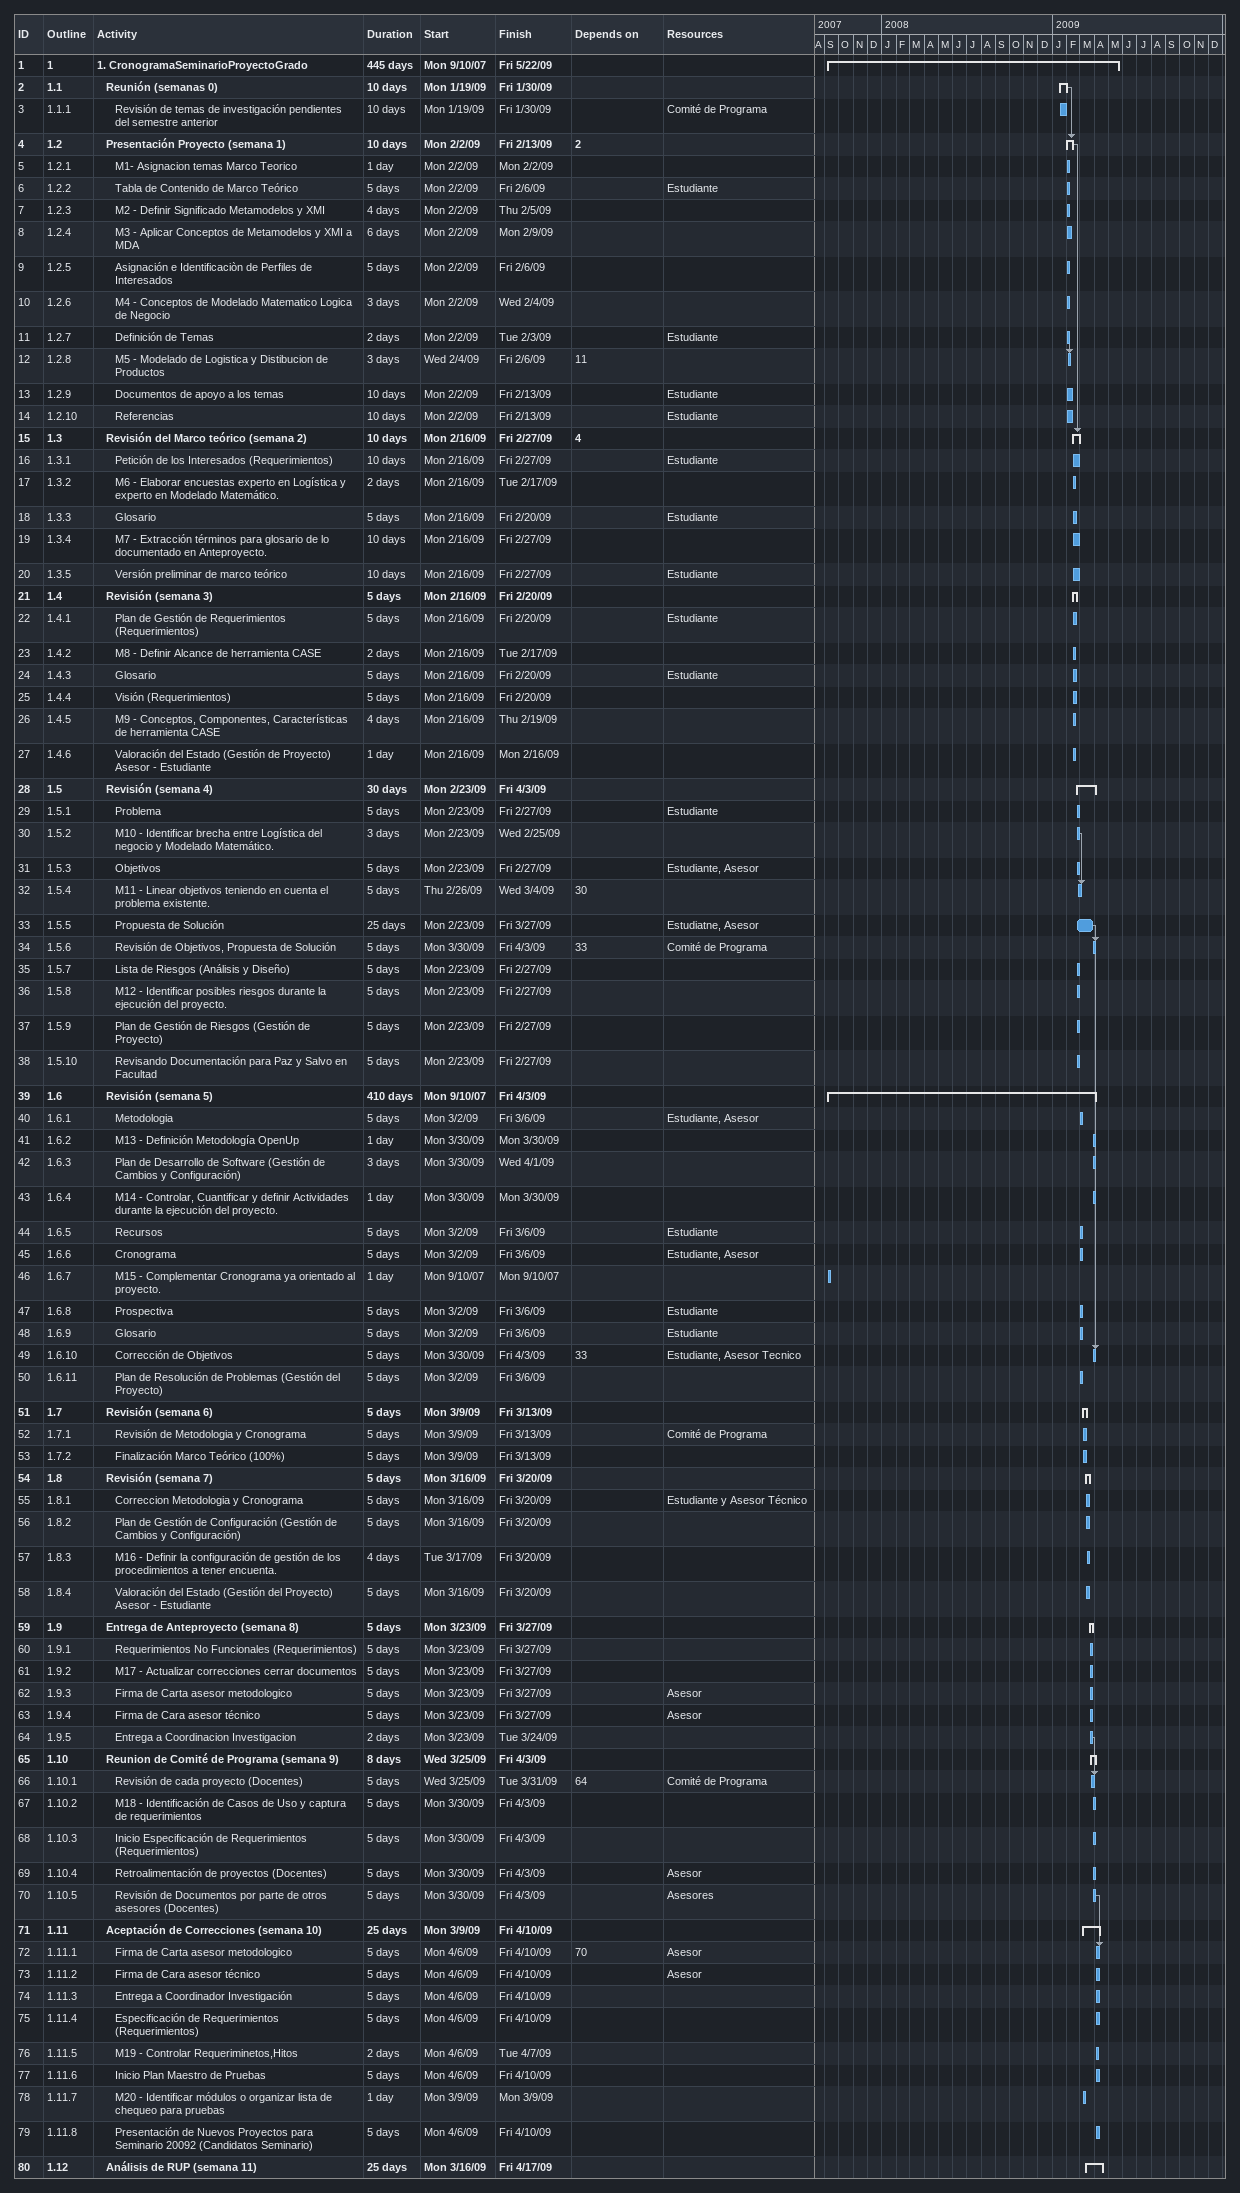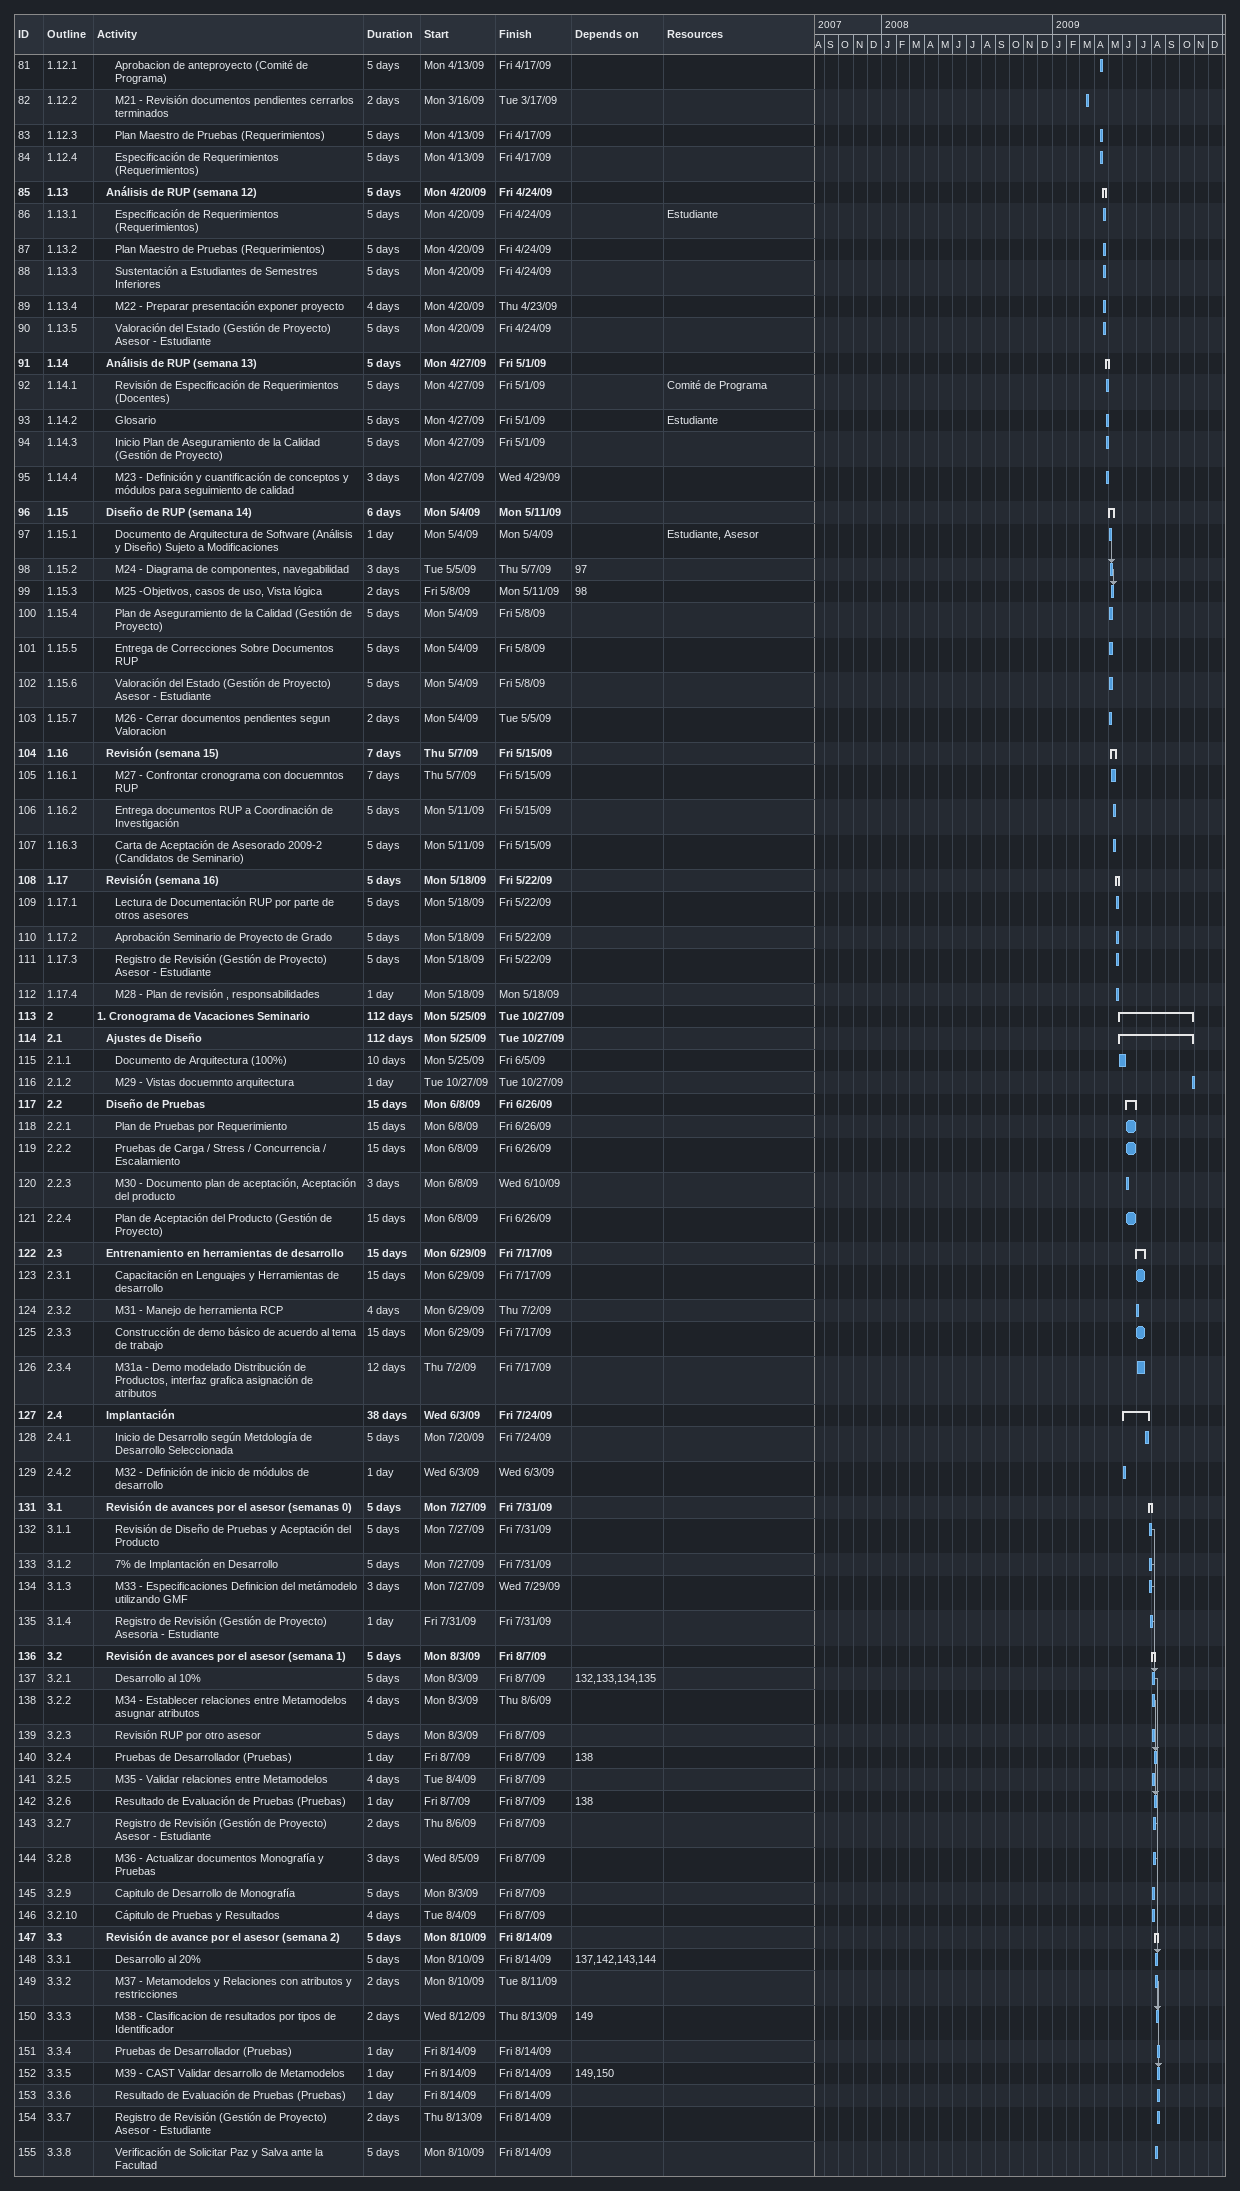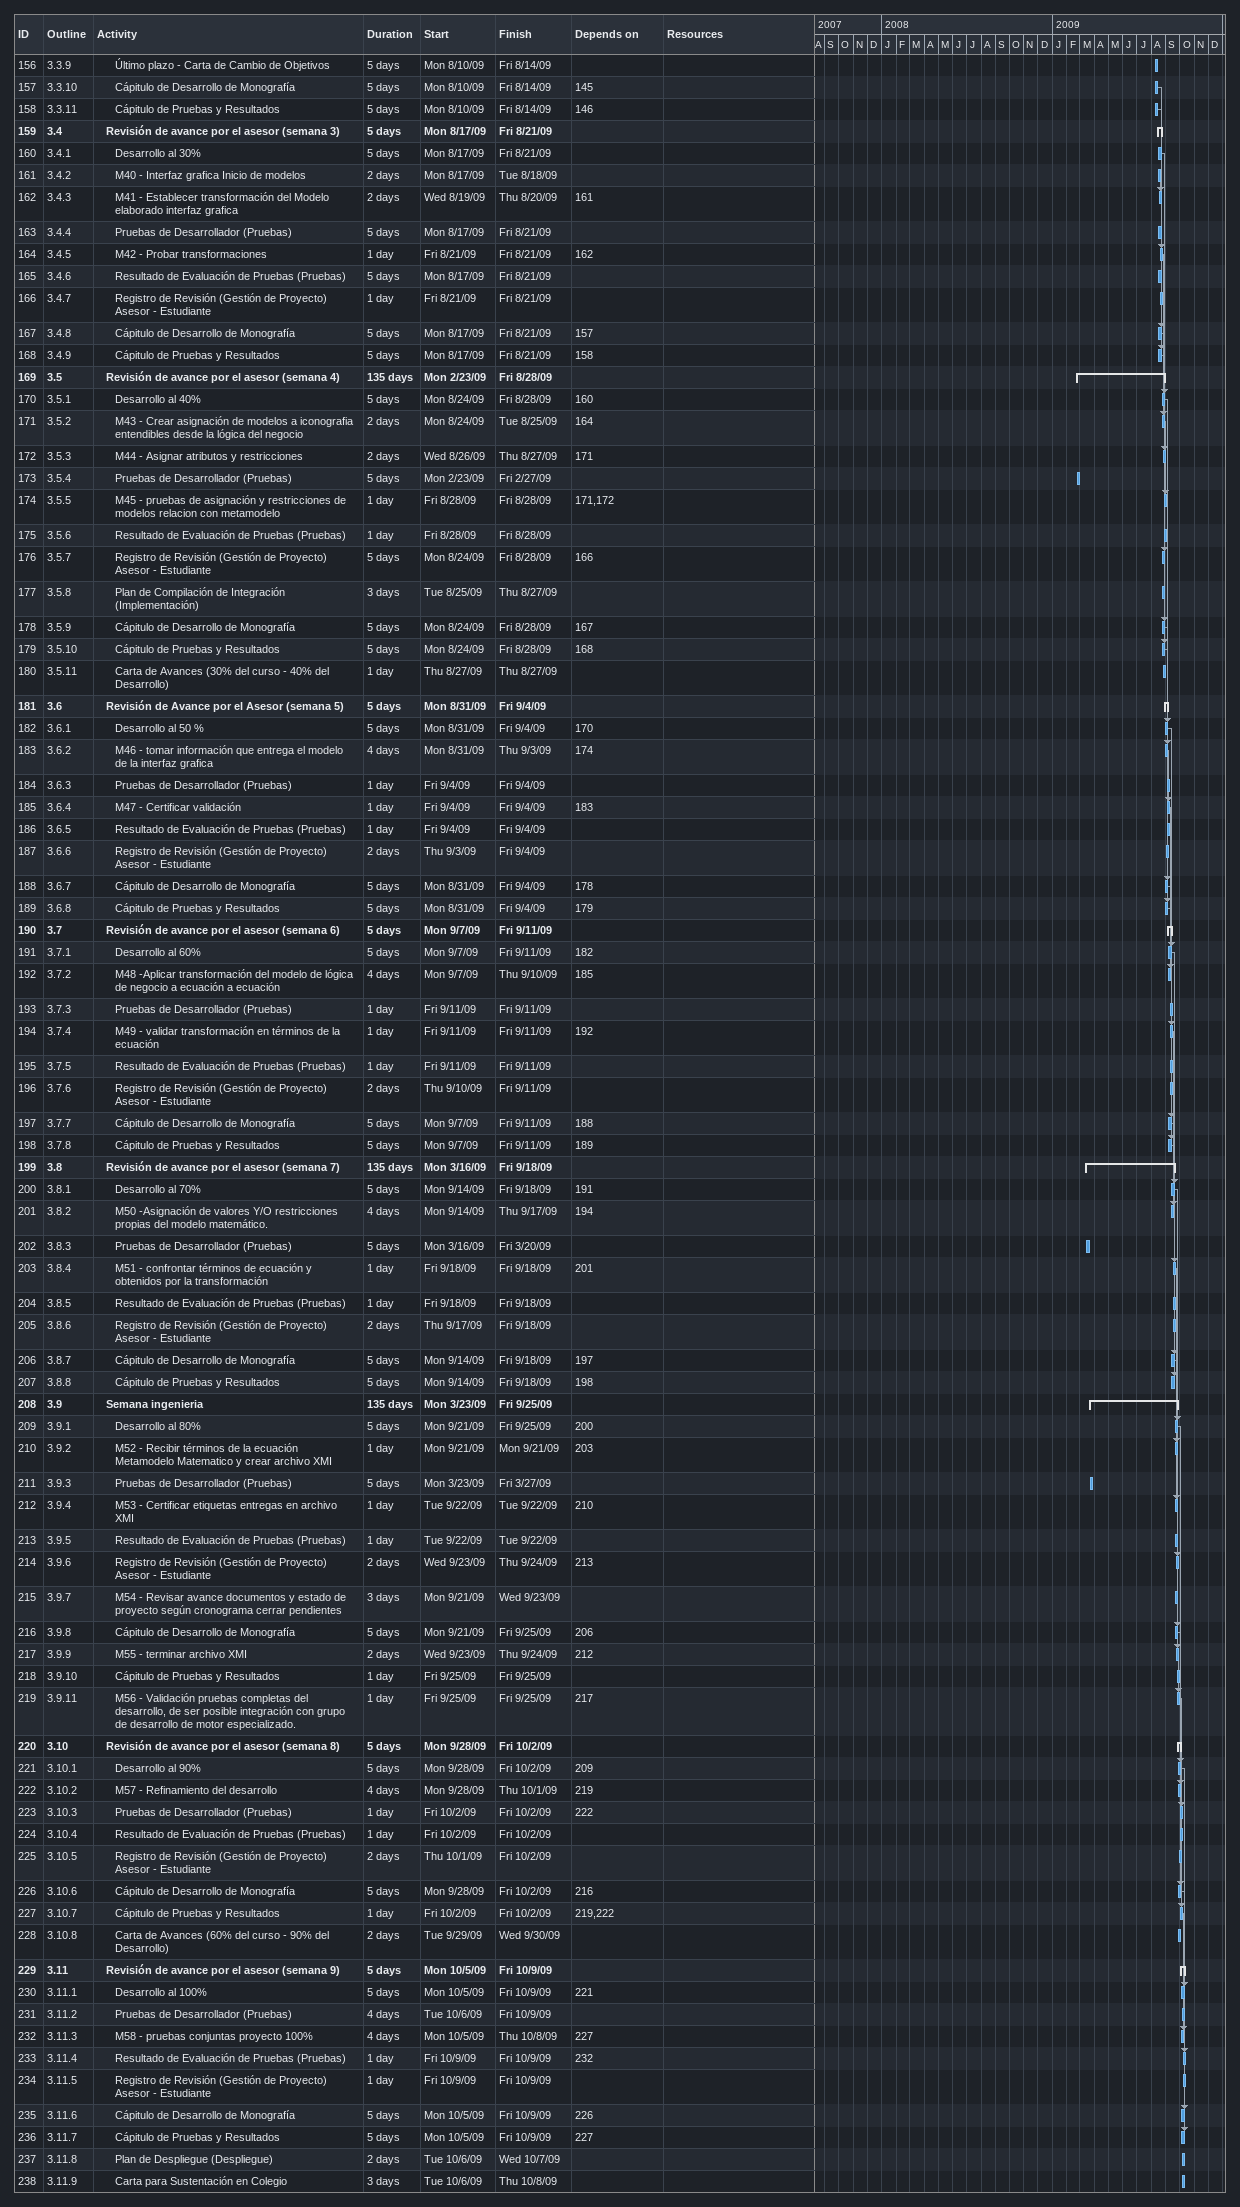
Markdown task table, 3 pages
| ID | WBS | Task | Duration | Start | Finish | Predecessors | Resources |
|---|---|---|---|---|---|---|---|
| 1 | 1 | **1. CronogramaSeminarioProyectoGrado** | 445d | 2007-09-10 | 2009-05-22 |  |  |
| 2 | 1.1 | **Reunión (semanas 0)** | 10d | 2009-01-19 | 2009-01-30 |  |  |
| 3 | 1.1.1 | Revisión de temas de investigación pendientes del semestre anterior | 10d | 2009-01-19 | 2009-01-30 |  | Comité de Programa |
| 4 | 1.2 | **Presentación Proyecto (semana 1)** | 10d | 2009-02-02 | 2009-02-13 | 2 |  |
| 5 | 1.2.1 | M1- Asignacion temas Marco Teorico | 1d | 2009-02-02 | 2009-02-02 |  |  |
| 6 | 1.2.2 | Tabla de Contenido de Marco Teórico | 5d | 2009-02-02 | 2009-02-06 |  | Estudiante |
| 7 | 1.2.3 | M2 - Definir Significado Metamodelos y XMI | 4d | 2009-02-02 | 2009-02-05 |  |  |
| 8 | 1.2.4 | M3 - Aplicar Conceptos de Metamodelos y XMI a MDA | 6d | 2009-02-02 | 2009-02-09 |  |  |
| 9 | 1.2.5 | Asignación e Identificaciòn de Perfiles de Interesados | 5d | 2009-02-02 | 2009-02-06 |  |  |
| 10 | 1.2.6 | M4 - Conceptos de Modelado Matematico Logica de Negocio | 3d | 2009-02-02 | 2009-02-04 |  |  |
| 11 | 1.2.7 | Definición de Temas | 2d | 2009-02-02 | 2009-02-03 |  | Estudiante |
| 12 | 1.2.8 | M5 - Modelado de Logistica y Distibucion de Productos | 3d | 2009-02-04 | 2009-02-06 | 11 |  |
| 13 | 1.2.9 | Documentos de apoyo a los temas | 10d | 2009-02-02 | 2009-02-13 |  | Estudiante |
| 14 | 1.2.10 | Referencias | 10d | 2009-02-02 | 2009-02-13 |  | Estudiante |
| 15 | 1.3 | **Revisión del Marco teórico (semana 2)** | 10d | 2009-02-16 | 2009-02-27 | 4 |  |
| 16 | 1.3.1 | Petición de los Interesados (Requerimientos) | 10d | 2009-02-16 | 2009-02-27 |  | Estudiante |
| 17 | 1.3.2 | M6 - Elaborar encuestas experto en Logística y experto en Modelado Matemático. | 2d | 2009-02-16 | 2009-02-17 |  |  |
| 18 | 1.3.3 | Glosario | 5d | 2009-02-16 | 2009-02-20 |  | Estudiante |
| 19 | 1.3.4 | M7 - Extracción términos para glosario de lo documentado en Anteproyecto. | 10d | 2009-02-16 | 2009-02-27 |  |  |
| 20 | 1.3.5 | Versión preliminar de marco teórico | 10d | 2009-02-16 | 2009-02-27 |  | Estudiante |
| 21 | 1.4 | **Revisión (semana 3)** | 5d | 2009-02-16 | 2009-02-20 |  |  |
| 22 | 1.4.1 | Plan de Gestión de Requerimientos (Requerimientos) | 5d | 2009-02-16 | 2009-02-20 |  | Estudiante |
| 23 | 1.4.2 | M8 - Definir Alcance de herramienta CASE | 2d | 2009-02-16 | 2009-02-17 |  |  |
| 24 | 1.4.3 | Glosario | 5d | 2009-02-16 | 2009-02-20 |  | Estudiante |
| 25 | 1.4.4 | Visión (Requerimientos) | 5d | 2009-02-16 | 2009-02-20 |  |  |
| 26 | 1.4.5 | M9 - Conceptos, Componentes, Características de herramienta CASE | 4d | 2009-02-16 | 2009-02-19 |  |  |
| 27 | 1.4.6 | Valoración del Estado (Gestión de Proyecto) Asesor - Estudiante | 1d | 2009-02-16 | 2009-02-16 |  |  |
| 28 | 1.5 | **Revisión (semana 4)** | 30d | 2009-02-23 | 2009-04-03 |  |  |
| 29 | 1.5.1 | Problema | 5d | 2009-02-23 | 2009-02-27 |  | Estudiante |
| 30 | 1.5.2 | M10 - Identificar brecha entre Logística del negocio y Modelado Matemático. | 3d | 2009-02-23 | 2009-02-25 |  |  |
| 31 | 1.5.3 | Objetivos | 5d | 2009-02-23 | 2009-02-27 |  | Estudiante, Asesor |
| 32 | 1.5.4 | M11 - Linear objetivos teniendo en cuenta el problema existente. | 5d | 2009-02-26 | 2009-03-04 | 30 |  |
| 33 | 1.5.5 | Propuesta de Solución | 25d | 2009-02-23 | 2009-03-27 |  | Estudiatne, Asesor |
| 34 | 1.5.6 | Revisión de Objetivos, Propuesta de Solución | 5d | 2009-03-30 | 2009-04-03 | 33 | Comité de Programa |
| 35 | 1.5.7 | Lista de Riesgos (Análisis y Diseño) | 5d | 2009-02-23 | 2009-02-27 |  |  |
| 36 | 1.5.8 | M12 - Identificar posibles riesgos durante la ejecución del proyecto. | 5d | 2009-02-23 | 2009-02-27 |  |  |
| 37 | 1.5.9 | Plan de Gestión de Riesgos (Gestión de Proyecto) | 5d | 2009-02-23 | 2009-02-27 |  |  |
| 38 | 1.5.10 | Revisando Documentación para Paz y Salvo en Facultad | 5d | 2009-02-23 | 2009-02-27 |  |  |
| 39 | 1.6 | **Revisión (semana 5)** | 410d | 2007-09-10 | 2009-04-03 |  |  |
| 40 | 1.6.1 | Metodologia | 5d | 2009-03-02 | 2009-03-06 |  | Estudiante, Asesor |
| 41 | 1.6.2 | M13 - Definición Metodología OpenUp | 1d | 2009-03-30 | 2009-03-30 |  |  |
| 42 | 1.6.3 | Plan de Desarrollo de Software (Gestión de Cambios y Configuración) | 3d | 2009-03-30 | 2009-04-01 |  |  |
| 43 | 1.6.4 | M14 - Controlar, Cuantificar y definir Actividades durante la ejecución del proyecto. | 1d | 2009-03-30 | 2009-03-30 |  |  |
| 44 | 1.6.5 | Recursos | 5d | 2009-03-02 | 2009-03-06 |  | Estudiante |
| 45 | 1.6.6 | Cronograma | 5d | 2009-03-02 | 2009-03-06 |  | Estudiante, Asesor |
| 46 | 1.6.7 | M15 - Complementar Cronograma ya orientado al proyecto. | 1d | 2007-09-10 | 2007-09-10 |  |  |
| 47 | 1.6.8 | Prospectiva | 5d | 2009-03-02 | 2009-03-06 |  | Estudiante |
| 48 | 1.6.9 | Glosario | 5d | 2009-03-02 | 2009-03-06 |  | Estudiante |
| 49 | 1.6.10 | Corrección de Objetivos | 5d | 2009-03-30 | 2009-04-03 | 33 | Estudiante, Asesor Tecnico |
| 50 | 1.6.11 | Plan de Resolución de Problemas (Gestión del Proyecto) | 5d | 2009-03-02 | 2009-03-06 |  |  |
| 51 | 1.7 | **Revisión (semana 6)** | 5d | 2009-03-09 | 2009-03-13 |  |  |
| 52 | 1.7.1 | Revisión de Metodologia y Cronograma | 5d | 2009-03-09 | 2009-03-13 |  | Comité de Programa |
| 53 | 1.7.2 | Finalización Marco Teórico (100%) | 5d | 2009-03-09 | 2009-03-13 |  |  |
| 54 | 1.8 | **Revisión (semana 7)** | 5d | 2009-03-16 | 2009-03-20 |  |  |
| 55 | 1.8.1 | Correccion Metodologia y Cronograma | 5d | 2009-03-16 | 2009-03-20 |  | Estudiante y Asesor Técnico |
| 56 | 1.8.2 | Plan de Gestión de Configuración (Gestión de Cambios y Configuración) | 5d | 2009-03-16 | 2009-03-20 |  |  |
| 57 | 1.8.3 | M16 - Definir la configuración de gestión de los procedimientos a tener encuenta. | 4d | 2009-03-17 | 2009-03-20 |  |  |
| 58 | 1.8.4 | Valoración del Estado (Gestión del Proyecto) Asesor - Estudiante | 5d | 2009-03-16 | 2009-03-20 |  |  |
| 59 | 1.9 | **Entrega de Anteproyecto (semana 8)** | 5d | 2009-03-23 | 2009-03-27 |  |  |
| 60 | 1.9.1 | Requerimientos No Funcionales (Requerimientos) | 5d | 2009-03-23 | 2009-03-27 |  |  |
| 61 | 1.9.2 | M17 - Actualizar correcciones cerrar documentos | 5d | 2009-03-23 | 2009-03-27 |  |  |
| 62 | 1.9.3 | Firma de Carta asesor metodologico | 5d | 2009-03-23 | 2009-03-27 |  | Asesor |
| 63 | 1.9.4 | Firma de Cara asesor técnico | 5d | 2009-03-23 | 2009-03-27 |  | Asesor |
| 64 | 1.9.5 | Entrega a Coordinacion Investigacion | 2d | 2009-03-23 | 2009-03-24 |  |  |
| 65 | 1.10 | **Reunion de Comité de Programa (semana 9)** | 8d | 2009-03-25 | 2009-04-03 |  |  |
| 66 | 1.10.1 | Revisión de cada proyecto (Docentes) | 5d | 2009-03-25 | 2009-03-31 | 64 | Comité de Programa |
| 67 | 1.10.2 | M18 - Identificación de Casos de Uso y captura de requerimientos | 5d | 2009-03-30 | 2009-04-03 |  |  |
| 68 | 1.10.3 | Inicio Especificación de Requerimientos (Requerimientos) | 5d | 2009-03-30 | 2009-04-03 |  |  |
| 69 | 1.10.4 | Retroalimentación de proyectos (Docentes) | 5d | 2009-03-30 | 2009-04-03 |  | Asesor |
| 70 | 1.10.5 | Revisión de Documentos por parte de otros asesores (Docentes) | 5d | 2009-03-30 | 2009-04-03 |  | Asesores |
| 71 | 1.11 | **Aceptación de Correcciones (semana 10)** | 25d | 2009-03-09 | 2009-04-10 |  |  |
| 72 | 1.11.1 | Firma de Carta asesor metodologico | 5d | 2009-04-06 | 2009-04-10 | 70 | Asesor |
| 73 | 1.11.2 | Firma de Cara asesor técnico | 5d | 2009-04-06 | 2009-04-10 |  | Asesor |
| 74 | 1.11.3 | Entrega a Coordinador Investigación | 5d | 2009-04-06 | 2009-04-10 |  |  |
| 75 | 1.11.4 | Especificación de Requerimientos (Requerimientos) | 5d | 2009-04-06 | 2009-04-10 |  |  |
| 76 | 1.11.5 | M19 - Controlar Requeriminetos,Hitos | 2d | 2009-04-06 | 2009-04-07 |  |  |
| 77 | 1.11.6 | Inicio Plan Maestro de Pruebas | 5d | 2009-04-06 | 2009-04-10 |  |  |
| 78 | 1.11.7 | M20 - Identificar módulos o organizar lista de chequeo para pruebas | 1d | 2009-03-09 | 2009-03-09 |  |  |
| 79 | 1.11.8 | Presentación de Nuevos Proyectos para Seminario 20092 (Candidatos Seminario) | 5d | 2009-04-06 | 2009-04-10 |  |  |
| 80 | 1.12 | **Análisis de RUP (semana 11)** | 25d | 2009-03-16 | 2009-04-17 |  |  |
| 81 | 1.12.1 | Aprobacion de anteproyecto (Comité de Programa) | 5d | 2009-04-13 | 2009-04-17 |  |  |
| 82 | 1.12.2 | M21 - Revisión documentos pendientes cerrarlos terminados | 2d | 2009-03-16 | 2009-03-17 |  |  |
| 83 | 1.12.3 | Plan Maestro de Pruebas (Requerimientos) | 5d | 2009-04-13 | 2009-04-17 |  |  |
| 84 | 1.12.4 | Especificación de Requerimientos (Requerimientos) | 5d | 2009-04-13 | 2009-04-17 |  |  |
| 85 | 1.13 | **Análisis de RUP (semana 12)** | 5d | 2009-04-20 | 2009-04-24 |  |  |
| 86 | 1.13.1 | Especificación de Requerimientos (Requerimientos) | 5d | 2009-04-20 | 2009-04-24 |  | Estudiante |
| 87 | 1.13.2 | Plan Maestro de Pruebas (Requerimientos) | 5d | 2009-04-20 | 2009-04-24 |  |  |
| 88 | 1.13.3 | Sustentación a Estudiantes de Semestres Inferiores | 5d | 2009-04-20 | 2009-04-24 |  |  |
| 89 | 1.13.4 | M22 - Preparar presentación exponer proyecto | 4d | 2009-04-20 | 2009-04-23 |  |  |
| 90 | 1.13.5 | Valoración del Estado (Gestión de Proyecto) Asesor - Estudiante | 5d | 2009-04-20 | 2009-04-24 |  |  |
| 91 | 1.14 | **Análisis de RUP (semana 13)** | 5d | 2009-04-27 | 2009-05-01 |  |  |
| 92 | 1.14.1 | Revisión de Especificación de Requerimientos (Docentes) | 5d | 2009-04-27 | 2009-05-01 |  | Comité de Programa |
| 93 | 1.14.2 | Glosario | 5d | 2009-04-27 | 2009-05-01 |  | Estudiante |
| 94 | 1.14.3 | Inicio Plan de Aseguramiento de la Calidad (Gestión de Proyecto) | 5d | 2009-04-27 | 2009-05-01 |  |  |
| 95 | 1.14.4 | M23 - Definición y cuantificación de conceptos y módulos para seguimiento de calidad | 3d | 2009-04-27 | 2009-04-29 |  |  |
| 96 | 1.15 | **Diseño de RUP (semana 14)** | 6d | 2009-05-04 | 2009-05-11 |  |  |
| 97 | 1.15.1 | Documento de Arquitectura de Software (Análisis y Diseño) Sujeto a Modificaciones | 1d | 2009-05-04 | 2009-05-04 |  | Estudiante, Asesor |
| 98 | 1.15.2 | M24 - Diagrama de componentes, navegabilidad | 3d | 2009-05-05 | 2009-05-07 | 97 |  |
| 99 | 1.15.3 | M25 -Objetivos, casos de uso, Vista lógica | 2d | 2009-05-08 | 2009-05-11 | 98 |  |
| 100 | 1.15.4 | Plan de Aseguramiento de la Calidad (Gestión de Proyecto) | 5d | 2009-05-04 | 2009-05-08 |  |  |
| 101 | 1.15.5 | Entrega de Correcciones Sobre Documentos RUP | 5d | 2009-05-04 | 2009-05-08 |  |  |
| 102 | 1.15.6 | Valoración del Estado (Gestión de Proyecto) Asesor - Estudiante | 5d | 2009-05-04 | 2009-05-08 |  |  |
| 103 | 1.15.7 | M26 - Cerrar documentos pendientes segun Valoracion | 2d | 2009-05-04 | 2009-05-05 |  |  |
| 104 | 1.16 | **Revisión (semana 15)** | 7d | 2009-05-07 | 2009-05-15 |  |  |
| 105 | 1.16.1 | M27 - Confrontar cronograma con docuemntos RUP | 7d | 2009-05-07 | 2009-05-15 |  |  |
| 106 | 1.16.2 | Entrega documentos RUP a Coordinación de Investigación | 5d | 2009-05-11 | 2009-05-15 |  |  |
| 107 | 1.16.3 | Carta de Aceptación de Asesorado 2009-2 (Candidatos de Seminario) | 5d | 2009-05-11 | 2009-05-15 |  |  |
| 108 | 1.17 | **Revisión (semana 16)** | 5d | 2009-05-18 | 2009-05-22 |  |  |
| 109 | 1.17.1 | Lectura de Documentación RUP por parte de otros asesores | 5d | 2009-05-18 | 2009-05-22 |  |  |
| 110 | 1.17.2 | Aprobación Seminario de Proyecto de Grado | 5d | 2009-05-18 | 2009-05-22 |  |  |
| 111 | 1.17.3 | Registro de Revisión (Gestión de Proyecto) Asesor - Estudiante | 5d | 2009-05-18 | 2009-05-22 |  |  |
| 112 | 1.17.4 | M28 - Plan de revisión , responsabilidades | 1d | 2009-05-18 | 2009-05-18 |  |  |
| 113 | 2 | **1. Cronograma de Vacaciones Seminario** | 112d | 2009-05-25 | 2009-10-27 |  |  |
| 114 | 2.1 | **Ajustes de Diseño** | 112d | 2009-05-25 | 2009-10-27 |  |  |
| 115 | 2.1.1 | Documento de Arquitectura (100%) | 10d | 2009-05-25 | 2009-06-05 |  |  |
| 116 | 2.1.2 | M29 - Vistas docuemnto arquitectura | 1d | 2009-10-27 | 2009-10-27 |  |  |
| 117 | 2.2 | **Diseño de Pruebas** | 15d | 2009-06-08 | 2009-06-26 |  |  |
| 118 | 2.2.1 | Plan de Pruebas por Requerimiento | 15d | 2009-06-08 | 2009-06-26 |  |  |
| 119 | 2.2.2 | Pruebas de Carga / Stress / Concurrencia / Escalamiento | 15d | 2009-06-08 | 2009-06-26 |  |  |
| 120 | 2.2.3 | M30 - Documento plan de aceptación, Aceptación del producto | 3d | 2009-06-08 | 2009-06-10 |  |  |
| 121 | 2.2.4 | Plan de Aceptación del Producto (Gestión de Proyecto) | 15d | 2009-06-08 | 2009-06-26 |  |  |
| 122 | 2.3 | **Entrenamiento en herramientas de desarrollo** | 15d | 2009-06-29 | 2009-07-17 |  |  |
| 123 | 2.3.1 | Capacitación en Lenguajes y Herramientas de desarrollo | 15d | 2009-06-29 | 2009-07-17 |  |  |
| 124 | 2.3.2 | M31 - Manejo de herramienta RCP | 4d | 2009-06-29 | 2009-07-02 |  |  |
| 125 | 2.3.3 | Construcción de demo básico de acuerdo al tema de trabajo | 15d | 2009-06-29 | 2009-07-17 |  |  |
| 126 | 2.3.4 | M31a - Demo modelado Distribución de Productos, interfaz grafica asignación de atributos | 12d | 2009-07-02 | 2009-07-17 |  |  |
| 127 | 2.4 | **Implantación** | 38d | 2009-06-03 | 2009-07-24 |  |  |
| 128 | 2.4.1 | Inicio de Desarrollo según Metdología de Desarrollo Seleccionada | 5d | 2009-07-20 | 2009-07-24 |  |  |
| 129 | 2.4.2 | M32 - Definición de inicio de módulos de desarrollo | 1d | 2009-06-03 | 2009-06-03 |  |  |
| 131 | 3.1 | **Revisión de avances por el asesor (semanas 0)** | 5d | 2009-07-27 | 2009-07-31 |  |  |
| 132 | 3.1.1 | Revisión de Diseño de Pruebas y Aceptación del Producto | 5d | 2009-07-27 | 2009-07-31 |  |  |
| 133 | 3.1.2 | 7% de Implantación en Desarrollo | 5d | 2009-07-27 | 2009-07-31 |  |  |
| 134 | 3.1.3 | M33 - Especificaciones Definicion del metámodelo utilizando GMF | 3d | 2009-07-27 | 2009-07-29 |  |  |
| 135 | 3.1.4 | Registro de Revisión (Gestión de Proyecto) Asesoria - Estudiante | 1d | 2009-07-31 | 2009-07-31 |  |  |
| 136 | 3.2 | **Revisión de avances por el asesor (semana 1)** | 5d | 2009-08-03 | 2009-08-07 |  |  |
| 137 | 3.2.1 | Desarrollo al 10% | 5d | 2009-08-03 | 2009-08-07 | 132, 133, 134, 135 |  |
| 138 | 3.2.2 | M34 - Establecer relaciones entre Metamodelos asugnar atributos | 4d | 2009-08-03 | 2009-08-06 |  |  |
| 139 | 3.2.3 | Revisión RUP por otro asesor | 5d | 2009-08-03 | 2009-08-07 |  |  |
| 140 | 3.2.4 | Pruebas de Desarrollador (Pruebas) | 1d | 2009-08-07 | 2009-08-07 | 138 |  |
| 141 | 3.2.5 | M35 - Validar relaciones entre Metamodelos | 4d | 2009-08-04 | 2009-08-07 |  |  |
| 142 | 3.2.6 | Resultado de Evaluación de Pruebas (Pruebas) | 1d | 2009-08-07 | 2009-08-07 | 138 |  |
| 143 | 3.2.7 | Registro de Revisión (Gestión de Proyecto) Asesor - Estudiante | 2d | 2009-08-06 | 2009-08-07 |  |  |
| 144 | 3.2.8 | M36 - Actualizar documentos Monografía y Pruebas | 3d | 2009-08-05 | 2009-08-07 |  |  |
| 145 | 3.2.9 | Capitulo de Desarrollo de Monografía | 5d | 2009-08-03 | 2009-08-07 |  |  |
| 146 | 3.2.10 | Cápitulo de Pruebas y Resultados | 4d | 2009-08-04 | 2009-08-07 |  |  |
| 147 | 3.3 | **Revisión de avance por el asesor (semana 2)** | 5d | 2009-08-10 | 2009-08-14 |  |  |
| 148 | 3.3.1 | Desarrollo al 20% | 5d | 2009-08-10 | 2009-08-14 | 137, 142, 143, 144 |  |
| 149 | 3.3.2 | M37 - Metamodelos y Relaciones con atributos y restricciones | 2d | 2009-08-10 | 2009-08-11 |  |  |
| 150 | 3.3.3 | M38 - Clasificacion de resultados por tipos de Identificador | 2d | 2009-08-12 | 2009-08-13 | 149 |  |
| 151 | 3.3.4 | Pruebas de Desarrollador (Pruebas) | 1d | 2009-08-14 | 2009-08-14 |  |  |
| 152 | 3.3.5 | M39 - CAST Validar desarrollo de Metamodelos | 1d | 2009-08-14 | 2009-08-14 | 149, 150 |  |
| 153 | 3.3.6 | Resultado de Evaluación de Pruebas (Pruebas) | 1d | 2009-08-14 | 2009-08-14 |  |  |
| 154 | 3.3.7 | Registro de Revisión (Gestión de Proyecto) Asesor - Estudiante | 2d | 2009-08-13 | 2009-08-14 |  |  |
| 155 | 3.3.8 | Verificación de Solicitar Paz y Salva ante la Facultad | 5d | 2009-08-10 | 2009-08-14 |  |  |
| 156 | 3.3.9 | Último plazo - Carta de Cambio de Objetivos | 5d | 2009-08-10 | 2009-08-14 |  |  |
| 157 | 3.3.10 | Cápitulo de Desarrollo de Monografía | 5d | 2009-08-10 | 2009-08-14 | 145 |  |
| 158 | 3.3.11 | Cápitulo de Pruebas y Resultados | 5d | 2009-08-10 | 2009-08-14 | 146 |  |
| 159 | 3.4 | **Revisión de avance por el asesor (semana 3)** | 5d | 2009-08-17 | 2009-08-21 |  |  |
| 160 | 3.4.1 | Desarrollo al 30% | 5d | 2009-08-17 | 2009-08-21 |  |  |
| 161 | 3.4.2 | M40 - Interfaz grafica Inicio de modelos | 2d | 2009-08-17 | 2009-08-18 |  |  |
| 162 | 3.4.3 | M41 - Establecer transformación del Modelo elaborado interfaz grafica | 2d | 2009-08-19 | 2009-08-20 | 161 |  |
| 163 | 3.4.4 | Pruebas de Desarrollador (Pruebas) | 5d | 2009-08-17 | 2009-08-21 |  |  |
| 164 | 3.4.5 | M42 - Probar transformaciones | 1d | 2009-08-21 | 2009-08-21 | 162 |  |
| 165 | 3.4.6 | Resultado de Evaluación de Pruebas (Pruebas) | 5d | 2009-08-17 | 2009-08-21 |  |  |
| 166 | 3.4.7 | Registro de Revisión (Gestión de Proyecto) Asesor - Estudiante | 1d | 2009-08-21 | 2009-08-21 |  |  |
| 167 | 3.4.8 | Cápitulo de Desarrollo de Monografía | 5d | 2009-08-17 | 2009-08-21 | 157 |  |
| 168 | 3.4.9 | Cápitulo de Pruebas y Resultados | 5d | 2009-08-17 | 2009-08-21 | 158 |  |
| 169 | 3.5 | **Revisión de avance por el asesor (semana 4)** | 135d | 2009-02-23 | 2009-08-28 |  |  |
| 170 | 3.5.1 | Desarrollo al 40% | 5d | 2009-08-24 | 2009-08-28 | 160 |  |
| 171 | 3.5.2 | M43 - Crear asignación de modelos a iconografia entendibles desde la lógica del negocio | 2d | 2009-08-24 | 2009-08-25 | 164 |  |
| 172 | 3.5.3 | M44 - Asignar atributos y restricciones | 2d | 2009-08-26 | 2009-08-27 | 171 |  |
| 173 | 3.5.4 | Pruebas de Desarrollador (Pruebas) | 5d | 2009-02-23 | 2009-02-27 |  |  |
| 174 | 3.5.5 | M45 - pruebas de asignación y restricciones de modelos relacion con metamodelo | 1d | 2009-08-28 | 2009-08-28 | 171, 172 |  |
| 175 | 3.5.6 | Resultado de Evaluación de Pruebas (Pruebas) | 1d | 2009-08-28 | 2009-08-28 |  |  |
| 176 | 3.5.7 | Registro de Revisión (Gestión de Proyecto) Asesor - Estudiante | 5d | 2009-08-24 | 2009-08-28 | 166 |  |
| 177 | 3.5.8 | Plan de Compilación de Integración (Implementación) | 3d | 2009-08-25 | 2009-08-27 |  |  |
| 178 | 3.5.9 | Cápitulo de Desarrollo de Monografía | 5d | 2009-08-24 | 2009-08-28 | 167 |  |
| 179 | 3.5.10 | Cápitulo de Pruebas y Resultados | 5d | 2009-08-24 | 2009-08-28 | 168 |  |
| 180 | 3.5.11 | Carta de Avances (30% del curso - 40% del Desarrollo) | 1d | 2009-08-27 | 2009-08-27 |  |  |
| 181 | 3.6 | **Revisión de Avance por el Asesor (semana 5)** | 5d | 2009-08-31 | 2009-09-04 |  |  |
| 182 | 3.6.1 | Desarrollo al 50 % | 5d | 2009-08-31 | 2009-09-04 | 170 |  |
| 183 | 3.6.2 | M46 - tomar información que entrega el modelo de la interfaz grafica | 4d | 2009-08-31 | 2009-09-03 | 174 |  |
| 184 | 3.6.3 | Pruebas de Desarrollador (Pruebas) | 1d | 2009-09-04 | 2009-09-04 |  |  |
| 185 | 3.6.4 | M47 - Certificar validación | 1d | 2009-09-04 | 2009-09-04 | 183 |  |
| 186 | 3.6.5 | Resultado de Evaluación de Pruebas (Pruebas) | 1d | 2009-09-04 | 2009-09-04 |  |  |
| 187 | 3.6.6 | Registro de Revisión (Gestión de Proyecto) Asesor - Estudiante | 2d | 2009-09-03 | 2009-09-04 |  |  |
| 188 | 3.6.7 | Cápitulo de Desarrollo de Monografía | 5d | 2009-08-31 | 2009-09-04 | 178 |  |
| 189 | 3.6.8 | Cápitulo de Pruebas y Resultados | 5d | 2009-08-31 | 2009-09-04 | 179 |  |
| 190 | 3.7 | **Revisión de avance por el asesor (semana 6)** | 5d | 2009-09-07 | 2009-09-11 |  |  |
| 191 | 3.7.1 | Desarrollo al 60% | 5d | 2009-09-07 | 2009-09-11 | 182 |  |
| 192 | 3.7.2 | M48 -Aplicar transformación del modelo de lógica de negocio a ecuación a ecuación | 4d | 2009-09-07 | 2009-09-10 | 185 |  |
| 193 | 3.7.3 | Pruebas de Desarrollador (Pruebas) | 1d | 2009-09-11 | 2009-09-11 |  |  |
| 194 | 3.7.4 | M49 - validar transformación en términos de la ecuación | 1d | 2009-09-11 | 2009-09-11 | 192 |  |
| 195 | 3.7.5 | Resultado de Evaluación de Pruebas (Pruebas) | 1d | 2009-09-11 | 2009-09-11 |  |  |
| 196 | 3.7.6 | Registro de Revisión (Gestión de Proyecto) Asesor - Estudiante | 2d | 2009-09-10 | 2009-09-11 |  |  |
| 197 | 3.7.7 | Cápitulo de Desarrollo de Monografía | 5d | 2009-09-07 | 2009-09-11 | 188 |  |
| 198 | 3.7.8 | Cápitulo de Pruebas y Resultados | 5d | 2009-09-07 | 2009-09-11 | 189 |  |
| 199 | 3.8 | **Revisión de avance por el asesor (semana 7)** | 135d | 2009-03-16 | 2009-09-18 |  |  |
| 200 | 3.8.1 | Desarrollo al 70% | 5d | 2009-09-14 | 2009-09-18 | 191 |  |
| 201 | 3.8.2 | M50 -Asignación de valores Y/O restricciones propias del modelo matemático. | 4d | 2009-09-14 | 2009-09-17 | 194 |  |
| 202 | 3.8.3 | Pruebas de Desarrollador (Pruebas) | 5d | 2009-03-16 | 2009-03-20 |  |  |
| 203 | 3.8.4 | M51 - confrontar términos de ecuación y obtenidos por la transformación | 1d | 2009-09-18 | 2009-09-18 | 201 |  |
| 204 | 3.8.5 | Resultado de Evaluación de Pruebas (Pruebas) | 1d | 2009-09-18 | 2009-09-18 |  |  |
| 205 | 3.8.6 | Registro de Revisión (Gestión de Proyecto) Asesor - Estudiante | 2d | 2009-09-17 | 2009-09-18 |  |  |
| 206 | 3.8.7 | Cápitulo de Desarrollo de Monografía | 5d | 2009-09-14 | 2009-09-18 | 197 |  |
| 207 | 3.8.8 | Cápitulo de Pruebas y Resultados | 5d | 2009-09-14 | 2009-09-18 | 198 |  |
| 208 | 3.9 | **Semana ingenieria** | 135d | 2009-03-23 | 2009-09-25 |  |  |
| 209 | 3.9.1 | Desarrollo al 80% | 5d | 2009-09-21 | 2009-09-25 | 200 |  |
| 210 | 3.9.2 | M52 - Recibir términos de la ecuación Metamodelo Matematico y crear archivo XMI | 1d | 2009-09-21 | 2009-09-21 | 203 |  |
| 211 | 3.9.3 | Pruebas de Desarrollador (Pruebas) | 5d | 2009-03-23 | 2009-03-27 |  |  |
| 212 | 3.9.4 | M53 - Certificar etiquetas entregas en archivo XMI | 1d | 2009-09-22 | 2009-09-22 | 210 |  |
| 213 | 3.9.5 | Resultado de Evaluación de Pruebas (Pruebas) | 1d | 2009-09-22 | 2009-09-22 |  |  |
| 214 | 3.9.6 | Registro de Revisión (Gestión de Proyecto) Asesor - Estudiante | 2d | 2009-09-23 | 2009-09-24 | 213 |  |
| 215 | 3.9.7 | M54 - Revisar avance documentos y estado de proyecto según cronograma cerrar pendientes | 3d | 2009-09-21 | 2009-09-23 |  |  |
| 216 | 3.9.8 | Cápitulo de Desarrollo de Monografía | 5d | 2009-09-21 | 2009-09-25 | 206 |  |
| 217 | 3.9.9 | M55 - terminar archivo XMI | 2d | 2009-09-23 | 2009-09-24 | 212 |  |
| 218 | 3.9.10 | Cápitulo de Pruebas y Resultados | 1d | 2009-09-25 | 2009-09-25 |  |  |
| 219 | 3.9.11 | M56 - Validación pruebas completas del desarrollo, de ser posible integración con grupo de desarrollo de motor especializado. | 1d | 2009-09-25 | 2009-09-25 | 217 |  |
| 220 | 3.10 | **Revisión de avance por el asesor (semana 8)** | 5d | 2009-09-28 | 2009-10-02 |  |  |
| 221 | 3.10.1 | Desarrollo al 90% | 5d | 2009-09-28 | 2009-10-02 | 209 |  |
| 222 | 3.10.2 | M57 - Refinamiento del desarrollo | 4d | 2009-09-28 | 2009-10-01 | 219 |  |
| 223 | 3.10.3 | Pruebas de Desarrollador (Pruebas) | 1d | 2009-10-02 | 2009-10-02 | 222 |  |
| 224 | 3.10.4 | Resultado de Evaluación de Pruebas (Pruebas) | 1d | 2009-10-02 | 2009-10-02 |  |  |
| 225 | 3.10.5 | Registro de Revisión (Gestión de Proyecto) Asesor - Estudiante | 2d | 2009-10-01 | 2009-10-02 |  |  |
| 226 | 3.10.6 | Cápitulo de Desarrollo de Monografía | 5d | 2009-09-28 | 2009-10-02 | 216 |  |
| 227 | 3.10.7 | Cápitulo de Pruebas y Resultados | 1d | 2009-10-02 | 2009-10-02 | 219, 222 |  |
| 228 | 3.10.8 | Carta de Avances (60% del curso - 90% del Desarrollo) | 2d | 2009-09-29 | 2009-09-30 |  |  |
| 229 | 3.11 | **Revisión de avance por el asesor (semana 9)** | 5d | 2009-10-05 | 2009-10-09 |  |  |
| 230 | 3.11.1 | Desarrollo al 100% | 5d | 2009-10-05 | 2009-10-09 | 221 |  |
| 231 | 3.11.2 | Pruebas de Desarrollador (Pruebas) | 4d | 2009-10-06 | 2009-10-09 |  |  |
| 232 | 3.11.3 | M58 - pruebas conjuntas proyecto 100% | 4d | 2009-10-05 | 2009-10-08 | 227 |  |
| 233 | 3.11.4 | Resultado de Evaluación de Pruebas (Pruebas) | 1d | 2009-10-09 | 2009-10-09 | 232 |  |
| 234 | 3.11.5 | Registro de Revisión (Gestión de Proyecto) Asesor - Estudiante | 1d | 2009-10-09 | 2009-10-09 |  |  |
| 235 | 3.11.6 | Cápitulo de Desarrollo de Monografía | 5d | 2009-10-05 | 2009-10-09 | 226 |  |
| 236 | 3.11.7 | Cápitulo de Pruebas y Resultados | 5d | 2009-10-05 | 2009-10-09 | 227 |  |
| 237 | 3.11.8 | Plan de Despliegue (Despliegue) | 2d | 2009-10-06 | 2009-10-07 |  |  |
| 238 | 3.11.9 | Carta para Sustentación en Colegio | 3d | 2009-10-06 | 2009-10-08 |  |  |
